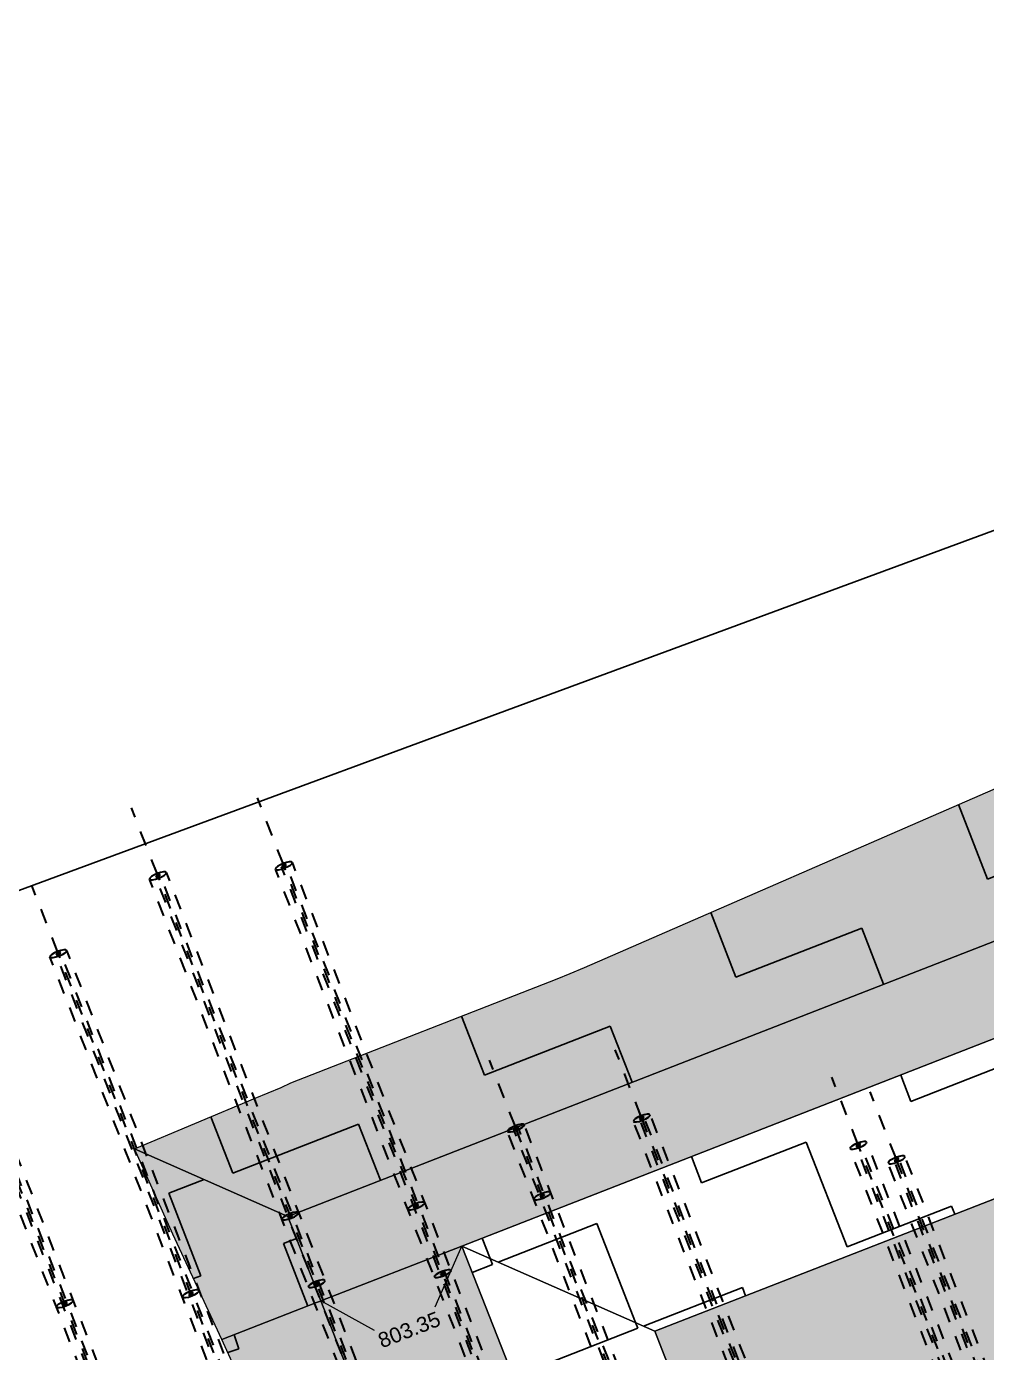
# Model space of a CAD drawing. Header units: metres. Extents: x 2688466 to 2688595, y 1221626 to 1221756.
# Drawn here: x 2688503.21 to 2688509.56, y 1221718.91 to 1221727.68 of the extents above; entities that cross this region are included whole.
import ezdxf

# ---------------------------------------------------------------- set-up
doc = ezdxf.new("R2010")
doc.units = ezdxf.units.M
doc.linetypes.add('AUSGEZOGEN', pattern=[0])
doc.linetypes.add('VERDECKT2_S2', pattern=[0.15, 0.1, -0.05])
for name, color, linetype, lineweight in [('Beton Ansicht', 7, 'AUSGEZOGEN', 35), ('Schnittbeschriftung', 7, 'AUSGEZOGEN', 50), ('Standard', 7, 'AUSGEZOGEN', 13), ('Tiefbau Global', 250, 'AUSGEZOGEN', 35)]:
    doc.layers.add(name, color=color, linetype=linetype, lineweight=lineweight)
doc.styles.add('ARIAL', font='arial.ttf')

msp = doc.modelspace()

# ---------------------------------------------------------------- hatches: boundary and pattern name
at = {"layer": 'Standard', "linetype": 'AUSGEZOGEN', "lineweight": 13, "transparency": 33554559}
h = msp.add_hatch(color=7, dxfattribs=at)
h.set_gradient(color1=(240, 240, 180), color2=(240, 240, 180), one_color=1)
h.paths.add_polyline_path([(2688524.011, 1221728.5042), (2688522.3082, 1221727.7893), (2688522.2463, 1221727.7488), (2688522.0759, 1221727.6723), (2688517.9339, 1221725.7827), (2688517.761, 1221725.6686), (2688517.5586, 1221725.5904), (2688516.9925, 1221725.3964), (2688514.3855, 1221724.3297), (2688514.0471, 1221724.2091), (2688513.696, 1221724.2283), (2688512.3241, 1221723.7443), (2688509.6523, 1221722.6579), (2688506.9011, 1221721.4583), (2688506.8061, 1221721.4184), (2688506.7202, 1221721.3838), (2688504.9588, 1221720.6968), (2688504.8953, 1221720.6656), (2688504.7226, 1221720.5949), (2688503.9246, 1221720.2593), (2688504.9395, 1221719.8133), (2688524.3082, 1221727.3566), (2688524.9861, 1221728.8992)], flags=0)
at = {"layer": 'Standard', "linetype": 'AUSGEZOGEN', "lineweight": 25, "transparency": 33554687}
h = msp.add_hatch(dxfattribs=at)
h.set_pattern_fill('MUSTER', scale=0.8925, angle=201.28, style=0, pattern_type=2)
h.set_pattern_definition([(201.28, (2688527.0285, 1221728.8439), (-0.507736, -1.15556), [0.8925, -0.8925]), (291.28, (2688527.0285, 1221728.8439), (1.15556, -0.507736), [0.8925, -0.8925])])
h.paths.add_polyline_path([(2688517.9339, 1221725.7827), (2688517.761, 1221725.6686), (2688517.5586, 1221725.5904), (2688516.9925, 1221725.3964), (2688514.3855, 1221724.3297), (2688514.0471, 1221724.2091), (2688513.696, 1221724.2283), (2688512.3241, 1221723.7443), (2688509.6523, 1221722.6579), (2688506.9011, 1221721.4583), (2688506.8061, 1221721.4184), (2688506.7202, 1221721.3838), (2688504.9588, 1221720.6968), (2688504.8953, 1221720.6656), (2688504.7226, 1221720.5949), (2688503.9246, 1221720.2593), (2688504.9395, 1221719.8133), (2688524.3082, 1221727.3566), (2688524.9861, 1221728.8992), (2688524.011, 1221728.5042), (2688522.3082, 1221727.7893), (2688522.2463, 1221727.7488), (2688522.0759, 1221727.6723)], flags=0)
at = {"layer": 'Standard', "linetype": 'AUSGEZOGEN', "lineweight": 13, "transparency": 33554559}
h = msp.add_hatch(color=7, dxfattribs=at)
h.set_gradient(color1=(199, 199, 199), color2=(199, 199, 199), one_color=1)
h.paths.add_polyline_path([(2688510.3574, 1221721.2937), (2688523.5893, 1221726.447), (2688524.179, 1221724.933), (2688525.2435, 1221724.9551), (2688524.3082, 1221727.3566), (2688504.9395, 1221719.8133), (2688505.1573, 1221719.2542), (2688506.0882, 1221719.6168), (2688506.0882, 1221719.6168), (2688509.4959, 1221720.9439), (2688510.3622, 1221721.2813)], flags=0)
at = {"layer": 'Standard', "linetype": 'AUSGEZOGEN', "lineweight": 25, "transparency": 33554687}
h = msp.add_hatch(dxfattribs=at)
h.set_pattern_fill('MUSTER', scale=0.7425, angle=201.28, style=0, pattern_type=2)
h.set_pattern_definition([(201.28, (2688527.1992, 1221729.2323), (-0.422402, -0.961347), [0.7425, -0.7425]), (291.28, (2688527.1992, 1221729.2323), (0.961347, -0.422402), [0.7425, -0.7425])])
h.paths.add_polyline_path([(2688507.3657, 1221719.0555), (2688510.7203, 1221720.3619), (2688510.3622, 1221721.2813), (2688509.4858, 1221720.94), (2688506.0882, 1221719.6168)], flags=0)
at = {"layer": 'Standard', "linetype": 'AUSGEZOGEN', "lineweight": 13, "transparency": 33554559}
h = msp.add_hatch(color=7, dxfattribs=at)
h.set_gradient(color1=(199, 199, 199), color2=(199, 199, 199), one_color=1)
h.paths.add_polyline_path([(2688509.5044, 1221713.5639), (2688510.1008, 1221713.7961), (2688509.9218, 1221714.2559), (2688512.0836, 1221715.0978), (2688512.6582, 1221713.6225), (2688513.2546, 1221713.8547), (2688510.7203, 1221720.3619), (2688507.3657, 1221719.0555)], flags=0)
h = msp.add_hatch(color=7, dxfattribs=at)
h.set_gradient(color1=(240, 240, 180), color2=(240, 240, 180), one_color=1)
h.paths.add_polyline_path([(2688504.1779, 1221719.6959), (2688504.5017, 1221718.999), (2688505.1286, 1221719.2431), (2688505.1573, 1221719.2542), (2688504.9395, 1221719.8133), (2688503.9246, 1221720.2593)], flags=0)
at = {"layer": 'Standard', "linetype": 'AUSGEZOGEN', "lineweight": 25, "transparency": 33554687}
h = msp.add_hatch(dxfattribs=at)
h.set_pattern_fill('MUSTER', scale=0.585, angle=291.28, style=0, pattern_type=2)
h.set_pattern_definition([(291.28, (2688529.55885, 1221730.4894), (0.757425, -0.332802), [0.585, -0.585]), (21.28, (2688529.55885, 1221730.4894), (0.332802, 0.757425), [0.585, -0.585])])
h.paths.add_polyline_path([(2688505.1573, 1221719.2542), (2688504.9395, 1221719.8133), (2688503.9246, 1221720.2593), (2688504.1779, 1221719.6959), (2688504.5017, 1221718.9989)], flags=0)
at = {"layer": 'Standard', "linetype": 'AUSGEZOGEN', "lineweight": 13, "transparency": 33554559}
h = msp.add_hatch(color=7, dxfattribs=at)
h.set_gradient(color1=(199, 199, 199), color2=(199, 199, 199), one_color=1)
h.paths.add_polyline_path([(2688506.8007, 1221715.0345), (2688507.7472, 1221715.4031), (2688506.0882, 1221719.6168), (2688505.1573, 1221719.2542)], flags=0)
at = {"layer": 'Standard', "linetype": 'AUSGEZOGEN', "lineweight": 25, "transparency": 33554687}
h = msp.add_hatch(dxfattribs=at)
h.set_pattern_fill('MUSTER', scale=0.7425, angle=291.28, style=0, pattern_type=2)
h.set_pattern_definition([(291.28, (2688529.9667, 1221730.3102), (0.961347, -0.422402), [0.7425, -0.7425]), (21.28, (2688529.9667, 1221730.3102), (0.422402, 0.961347), [0.7425, -0.7425])])
h.paths.add_polyline_path([(2688507.7472, 1221715.4031), (2688508.4469, 1221713.6064), (2688508.5127, 1221713.603), (2688508.5077, 1221713.6159), (2688508.5517, 1221713.6136), (2688508.683, 1221713.6067), (2688509.5044, 1221713.5639), (2688507.3657, 1221719.0555), (2688506.0882, 1221719.6168)], flags=0)
at = {"layer": 'Standard', "linetype": 'AUSGEZOGEN', "lineweight": 13, "transparency": 33554559}
h = msp.add_hatch(color=7, dxfattribs=at)
h.set_gradient(color1=(240, 240, 180), color2=(240, 240, 180), one_color=1)
h.paths.add_polyline_path([(2688504.5017, 1221718.999), (2688505.3149, 1221717.2153), (2688505.7578, 1221716.2207), (2688505.7623, 1221716.2089), (2688505.844, 1221715.9987), (2688505.8487, 1221715.9879), (2688506.1577, 1221715.3199), (2688506.8007, 1221715.0345), (2688505.1573, 1221719.2542), (2688505.1286, 1221719.2431)], flags=0)
at = {"layer": 'Standard', "linetype": 'AUSGEZOGEN', "lineweight": 25, "transparency": 33554687}
h = msp.add_hatch(dxfattribs=at)
h.set_pattern_fill('MUSTER', scale=0.705, angle=288.33, style=0, pattern_type=2)
h.set_pattern_definition([(288.33, (2688529.8259, 1221730.26), (0.890944, -0.447514), [0.705, -0.705]), (18.33, (2688529.8259, 1221730.26), (0.447514, 0.890944), [0.705, -0.705])])
h.paths.add_polyline_path([(2688505.3149, 1221717.2153), (2688505.7578, 1221716.2207), (2688505.7623, 1221716.2089), (2688505.844, 1221715.9987), (2688505.8487, 1221715.9879), (2688506.1577, 1221715.3199), (2688506.8007, 1221715.0345), (2688505.1573, 1221719.2542), (2688504.5017, 1221718.9989)], flags=0)

# ---------------------------------------------------------------- linework, layer by layer
at = {"layer": 'Beton Ansicht', "linetype": 'VERDECKT2_S2', "lineweight": 35, "transparency": 33554687}
for p, q in [((2688504.9069, 1221722.1451), (2688504.7372, 1221722.5807)), ((2688504.0742, 1221722.0788), (2688503.9045, 1221722.5144)), ((2688504.8859, 1221722.1357), (2688504.869, 1221722.1255)), ((2688504.9069, 1221722.1451), (2688504.8859, 1221722.1357)), ((2688504.9054, 1221722.132), (2688504.9009, 1221722.1293)), ((2688504.911, 1221722.1345), (2688504.9054, 1221722.132)), ((2688504.9287, 1221722.1523), (2688504.9069, 1221722.1451)), ((2688508.4802, 1221712.9699), (2688504.9069, 1221722.1451)), ((2688504.9168, 1221722.1364), (2688504.911, 1221722.1345)), ((2688504.922, 1221722.1375), (2688504.9168, 1221722.1364)), ((2688504.9196, 1221722.1293), (2688504.9241, 1221722.132)), ((2688504.9257, 1221722.1375), (2688504.922, 1221722.1375)), ((2688504.9241, 1221722.132), (2688504.9268, 1221722.1345)), ((2688504.9274, 1221722.1364), (2688504.9257, 1221722.1375)), ((2688504.9268, 1221722.1345), (2688504.9274, 1221722.1364)), ((2688508.4776, 1221713.0207), (2688504.9274, 1221722.1364)), ((2688504.948, 1221722.1563), (2688504.9287, 1221722.1523)), ((2688504.9391, 1221722.1256), (2688504.956, 1221722.1358)), ((2688504.962, 1221722.1563), (2688504.948, 1221722.1563)), ((2688504.956, 1221722.1358), (2688504.9663, 1221722.1452)), ((2688504.9684, 1221722.1524), (2688504.962, 1221722.1563)), ((2688504.9663, 1221722.1452), (2688504.9684, 1221722.1524)), ((2688508.4738, 1221713.1517), (2688504.9684, 1221722.1524)), ((2688504.026, 1221722.0497), (2688504.0239, 1221722.0425)), ((2688504.0363, 1221722.0592), (2688504.026, 1221722.0497)), ((2688504.0532, 1221722.0694), (2688504.0363, 1221722.0592)), ((2688504.0742, 1221722.0788), (2688504.0532, 1221722.0694)), ((2688504.0636, 1221722.0426), (2688504.0854, 1221722.0498)), ((2688504.0654, 1221722.0604), (2688504.0649, 1221722.0585)), ((2688504.0649, 1221722.0585), (2688504.0666, 1221722.0575)), ((2688507.6151, 1221712.9428), (2688504.0649, 1221722.0585)), ((2688504.0682, 1221722.0629), (2688504.0654, 1221722.0604)), ((2688504.0666, 1221722.0575), (2688504.0703, 1221722.0575)), ((2688504.0727, 1221722.0657), (2688504.0682, 1221722.0629)), ((2688504.0703, 1221722.0575), (2688504.0755, 1221722.0585)), ((2688504.0783, 1221722.0682), (2688504.0727, 1221722.0657)), ((2688504.096, 1221722.086), (2688504.0742, 1221722.0788)), ((2688507.6475, 1221712.9036), (2688504.0742, 1221722.0788)), ((2688504.0755, 1221722.0585), (2688504.0813, 1221722.0605)), ((2688504.0841, 1221722.0701), (2688504.0783, 1221722.0682)), ((2688504.0813, 1221722.0605), (2688504.0869, 1221722.063)), ((2688504.0893, 1221722.0712), (2688504.0841, 1221722.0701)), ((2688504.0854, 1221722.0498), (2688504.1064, 1221722.0593)), ((2688504.0869, 1221722.063), (2688504.0914, 1221722.0657)), ((2688504.093, 1221722.0712), (2688504.0893, 1221722.0712)), ((2688504.0914, 1221722.0657), (2688504.0941, 1221722.0682)), ((2688504.0947, 1221722.0701), (2688504.093, 1221722.0712)), ((2688504.0941, 1221722.0682), (2688504.0947, 1221722.0701)), ((2688507.6449, 1221712.9544), (2688504.0947, 1221722.0701)), ((2688504.1153, 1221722.0899), (2688504.096, 1221722.086)), ((2688504.1064, 1221722.0593), (2688504.1233, 1221722.0695)), ((2688504.1293, 1221722.09), (2688504.1153, 1221722.0899)), ((2688504.1233, 1221722.0695), (2688504.1336, 1221722.0789)), ((2688504.1357, 1221722.0861), (2688504.1293, 1221722.09)), ((2688504.1336, 1221722.0789), (2688504.1357, 1221722.0861)), ((2688507.6411, 1221713.0853), (2688504.1357, 1221722.0861)), ((2688504.8587, 1221722.1161), (2688504.8566, 1221722.1089)), ((2688508.362, 1221713.1081), (2688504.8566, 1221722.1089)), ((2688504.8566, 1221722.1089), (2688504.863, 1221722.105)), ((2688504.869, 1221722.1255), (2688504.8587, 1221722.1161)), ((2688504.863, 1221722.105), (2688504.8769, 1221722.105)), ((2688504.8769, 1221722.105), (2688504.8963, 1221722.1089)), ((2688504.8963, 1221722.1089), (2688504.9181, 1221722.1162)), ((2688504.8981, 1221722.1267), (2688504.8976, 1221722.1248)), ((2688504.8976, 1221722.1248), (2688504.8993, 1221722.1238)), ((2688508.403, 1221713.1241), (2688504.8976, 1221722.1248)), ((2688504.9009, 1221722.1293), (2688504.8981, 1221722.1267)), ((2688504.8993, 1221722.1238), (2688504.903, 1221722.1238)), ((2688504.903, 1221722.1238), (2688504.9082, 1221722.1248)), ((2688504.9082, 1221722.1248), (2688504.914, 1221722.1268)), ((2688504.914, 1221722.1268), (2688504.9196, 1221722.1293)), ((2688504.9181, 1221722.1162), (2688504.9391, 1221722.1256)), ((2688503.4159, 1221721.5645), (2688503.2463, 1221722)), ((2688507.5293, 1221713.0418), (2688504.0239, 1221722.0425)), ((2688504.0239, 1221722.0425), (2688504.0303, 1221722.0387)), ((2688504.0303, 1221722.0387), (2688504.0442, 1221722.0387)), ((2688504.0442, 1221722.0387), (2688504.0636, 1221722.0426)), ((2688503.3677, 1221721.5354), (2688503.3656, 1221721.5282)), ((2688506.871, 1221712.5275), (2688503.3656, 1221721.5282)), ((2688503.3656, 1221721.5282), (2688503.3721, 1221721.5244)), ((2688503.378, 1221721.5448), (2688503.3677, 1221721.5354)), ((2688503.3721, 1221721.5244), (2688503.386, 1221721.5244)), ((2688503.395, 1221721.555), (2688503.378, 1221721.5448)), ((2688503.386, 1221721.5244), (2688503.4054, 1221721.5283)), ((2688503.4159, 1221721.5645), (2688503.395, 1221721.555)), ((2688503.4054, 1221721.5283), (2688503.4272, 1221721.5355)), ((2688503.4072, 1221721.5461), (2688503.4066, 1221721.5442)), ((2688503.4066, 1221721.5442), (2688503.4084, 1221721.5432)), ((2688506.9568, 1221712.4285), (2688503.4066, 1221721.5442)), ((2688503.41, 1221721.5486), (2688503.4072, 1221721.5461)), ((2688503.4084, 1221721.5432), (2688503.4121, 1221721.5432)), ((2688503.4145, 1221721.5513), (2688503.41, 1221721.5486)), ((2688503.4121, 1221721.5432), (2688503.4172, 1221721.5442)), ((2688503.4201, 1221721.5539), (2688503.4145, 1221721.5513)), ((2688503.4377, 1221721.5717), (2688503.4159, 1221721.5645)), ((2688506.9893, 1221712.3893), (2688503.4159, 1221721.5645)), ((2688503.4172, 1221721.5442), (2688503.4231, 1221721.5461)), ((2688503.4259, 1221721.5558), (2688503.4201, 1221721.5539)), ((2688503.4231, 1221721.5461), (2688503.4287, 1221721.5487)), ((2688503.431, 1221721.5568), (2688503.4259, 1221721.5558)), ((2688503.4272, 1221721.5355), (2688503.4482, 1221721.545)), ((2688503.4287, 1221721.5487), (2688503.4332, 1221721.5514)), ((2688503.4348, 1221721.5568), (2688503.431, 1221721.5568)), ((2688503.4332, 1221721.5514), (2688503.4359, 1221721.5539)), ((2688503.4365, 1221721.5558), (2688503.4348, 1221721.5568)), ((2688503.4359, 1221721.5539), (2688503.4365, 1221721.5558)), ((2688506.9866, 1221712.4401), (2688503.4365, 1221721.5558)), ((2688503.4571, 1221721.5756), (2688503.4377, 1221721.5717)), ((2688503.4482, 1221721.545), (2688503.4651, 1221721.5552)), ((2688503.4711, 1221721.5757), (2688503.4571, 1221721.5756)), ((2688503.4651, 1221721.5552), (2688503.4754, 1221721.5646)), ((2688503.4775, 1221721.5718), (2688503.4711, 1221721.5757)), ((2688503.4754, 1221721.5646), (2688503.4775, 1221721.5718)), ((2688506.9829, 1221712.571), (2688503.4775, 1221721.5718)), ((2688506.0383, 1221712.4612), (2688502.533, 1221721.4619)), ((2688506.0793, 1221712.4771), (2688502.574, 1221721.4779)), ((2688506.1566, 1221712.323), (2688502.5832, 1221721.4982)), ((2688506.1539, 1221712.3738), (2688502.6038, 1221721.4895)), ((2688506.1502, 1221712.5047), (2688502.6448, 1221721.5055)), ((2688507.2733, 1221720.4776), (2688507.1037, 1221720.9132)), ((2688506.4406, 1221720.4113), (2688506.271, 1221720.8468)), ((2688508.7058, 1221720.2975), (2688508.5362, 1221720.733)), ((2688508.9579, 1221720.2017), (2688508.7883, 1221720.6372)), ((2688507.2524, 1221720.4682), (2688507.2354, 1221720.458)), ((2688507.2733, 1221720.4776), (2688507.2524, 1221720.4682)), ((2688507.2775, 1221720.467), (2688507.2719, 1221720.4645)), ((2688507.2952, 1221720.4848), (2688507.2733, 1221720.4776)), ((2688510.1456, 1221713.1025), (2688507.2733, 1221720.4776)), ((2688507.2833, 1221720.4689), (2688507.2775, 1221720.467)), ((2688507.2884, 1221720.47), (2688507.2833, 1221720.4689)), ((2688507.2922, 1221720.47), (2688507.2884, 1221720.47)), ((2688507.2906, 1221720.4645), (2688507.2933, 1221720.467)), ((2688507.2939, 1221720.4689), (2688507.2922, 1221720.47)), ((2688507.2933, 1221720.467), (2688507.2939, 1221720.4689)), ((2688510.0982, 1221713.2683), (2688507.2939, 1221720.4689)), ((2688507.3145, 1221720.4887), (2688507.2952, 1221720.4848)), ((2688507.3056, 1221720.4581), (2688507.3225, 1221720.4683)), ((2688507.3285, 1221720.4888), (2688507.3145, 1221720.4887)), ((2688507.3225, 1221720.4683), (2688507.3328, 1221720.4777)), ((2688507.3349, 1221720.4849), (2688507.3285, 1221720.4888)), ((2688507.3328, 1221720.4777), (2688507.3349, 1221720.4849)), ((2688510.1392, 1221713.2843), (2688507.3349, 1221720.4849)), ((2688506.3925, 1221720.3822), (2688506.3904, 1221720.375)), ((2688506.4027, 1221720.3916), (2688506.3925, 1221720.3822)), ((2688506.4197, 1221720.4018), (2688506.4027, 1221720.3916)), ((2688506.4406, 1221720.4113), (2688506.4197, 1221720.4018)), ((2688506.4301, 1221720.3751), (2688506.4519, 1221720.3823)), ((2688506.4319, 1221720.3929), (2688506.4314, 1221720.391)), ((2688506.4314, 1221720.391), (2688506.4331, 1221720.39)), ((2688509.2805, 1221713.0754), (2688506.4314, 1221720.391)), ((2688506.4347, 1221720.3954), (2688506.4319, 1221720.3929)), ((2688506.4331, 1221720.39), (2688506.4368, 1221720.39)), ((2688506.4392, 1221720.3981), (2688506.4347, 1221720.3954)), ((2688506.4368, 1221720.39), (2688506.4419, 1221720.391)), ((2688506.4448, 1221720.4007), (2688506.4392, 1221720.3981)), ((2688506.4625, 1221720.4185), (2688506.4406, 1221720.4113)), ((2688509.3129, 1221713.0362), (2688506.4406, 1221720.4113)), ((2688506.4419, 1221720.391), (2688506.4478, 1221720.3929)), ((2688506.4506, 1221720.4026), (2688506.4448, 1221720.4007)), ((2688506.4478, 1221720.3929), (2688506.4534, 1221720.3955)), ((2688506.4557, 1221720.4036), (2688506.4506, 1221720.4026)), ((2688506.4519, 1221720.3823), (2688506.4729, 1221720.3918)), ((2688506.4534, 1221720.3955), (2688506.4579, 1221720.3982)), ((2688506.4595, 1221720.4036), (2688506.4557, 1221720.4036)), ((2688506.4579, 1221720.3982), (2688506.4606, 1221720.4007)), ((2688506.4612, 1221720.4026), (2688506.4595, 1221720.4036)), ((2688506.4606, 1221720.4007), (2688506.4612, 1221720.4026)), ((2688509.3103, 1221713.087), (2688506.4612, 1221720.4026)), ((2688506.4818, 1221720.4224), (2688506.4625, 1221720.4185)), ((2688506.4729, 1221720.3918), (2688506.4898, 1221720.402)), ((2688506.4958, 1221720.4225), (2688506.4818, 1221720.4224)), ((2688506.4898, 1221720.402), (2688506.5001, 1221720.4114)), ((2688506.5022, 1221720.4186), (2688506.4958, 1221720.4225)), ((2688506.5001, 1221720.4114), (2688506.5022, 1221720.4186)), ((2688509.3065, 1221713.218), (2688506.5022, 1221720.4186)), ((2688507.2252, 1221720.4485), (2688507.2231, 1221720.4413)), ((2688510.0274, 1221713.2407), (2688507.2231, 1221720.4413)), ((2688507.2231, 1221720.4413), (2688507.2295, 1221720.4375)), ((2688507.2354, 1221720.458), (2688507.2252, 1221720.4485)), ((2688507.2295, 1221720.4375), (2688507.2434, 1221720.4375)), ((2688507.2434, 1221720.4375), (2688507.2628, 1221720.4414)), ((2688507.2628, 1221720.4414), (2688507.2846, 1221720.4486)), ((2688507.2646, 1221720.4592), (2688507.2641, 1221720.4573)), ((2688507.2641, 1221720.4573), (2688507.2658, 1221720.4563)), ((2688510.0684, 1221713.2567), (2688507.2641, 1221720.4573)), ((2688507.2674, 1221720.4617), (2688507.2646, 1221720.4592)), ((2688507.2658, 1221720.4563), (2688507.2695, 1221720.4563)), ((2688507.2719, 1221720.4645), (2688507.2674, 1221720.4617)), ((2688507.2695, 1221720.4563), (2688507.2746, 1221720.4573)), ((2688507.2746, 1221720.4573), (2688507.2805, 1221720.4593)), ((2688507.2805, 1221720.4593), (2688507.2861, 1221720.4618)), ((2688507.2846, 1221720.4486), (2688507.3056, 1221720.4581)), ((2688507.2861, 1221720.4618), (2688507.2906, 1221720.4645)), ((2688509.1947, 1221713.1744), (2688506.3904, 1221720.375)), ((2688506.3904, 1221720.375), (2688506.3968, 1221720.3711)), ((2688506.3968, 1221720.3711), (2688506.4107, 1221720.3712)), ((2688506.4107, 1221720.3712), (2688506.4301, 1221720.3751)), ((2688508.7058, 1221720.2975), (2688508.6848, 1221720.288)), ((2688508.7276, 1221720.3047), (2688508.7058, 1221720.2975)), ((2688511.5578, 1221712.9744), (2688508.7058, 1221720.2975)), ((2688508.747, 1221720.3086), (2688508.7276, 1221720.3047)), ((2688508.7609, 1221720.3086), (2688508.747, 1221720.3086)), ((2688508.755, 1221720.2882), (2688508.7652, 1221720.2976)), ((2688508.7673, 1221720.3048), (2688508.7609, 1221720.3086)), ((2688508.7652, 1221720.2976), (2688508.7673, 1221720.3048)), ((2688510.8706, 1221714.9043), (2688508.7673, 1221720.3048)), ((2688508.6576, 1221720.2684), (2688508.6555, 1221720.2612)), ((2688510.7588, 1221714.8608), (2688508.6555, 1221720.2612)), ((2688508.6555, 1221720.2612), (2688508.6619, 1221720.2573)), ((2688508.6679, 1221720.2778), (2688508.6576, 1221720.2684)), ((2688508.6619, 1221720.2573), (2688508.6759, 1221720.2574)), ((2688508.6848, 1221720.288), (2688508.6679, 1221720.2778)), ((2688508.6759, 1221720.2574), (2688508.6952, 1221720.2613)), ((2688508.6952, 1221720.2613), (2688508.7171, 1221720.2685)), ((2688508.6971, 1221720.2791), (2688508.6965, 1221720.2772)), ((2688508.6965, 1221720.2772), (2688508.6982, 1221720.2762)), ((2688510.7998, 1221714.8767), (2688508.6965, 1221720.2772)), ((2688508.6998, 1221720.2816), (2688508.6971, 1221720.2791)), ((2688508.6982, 1221720.2762), (2688508.702, 1221720.2762)), ((2688508.7043, 1221720.2843), (2688508.6998, 1221720.2816)), ((2688508.702, 1221720.2762), (2688508.7071, 1221720.2772)), ((2688508.7099, 1221720.2869), (2688508.7043, 1221720.2843)), ((2688508.7071, 1221720.2772), (2688508.7129, 1221720.2791)), ((2688508.7158, 1221720.2888), (2688508.7099, 1221720.2869)), ((2688508.7129, 1221720.2791), (2688508.7185, 1221720.2817)), ((2688508.7209, 1221720.2898), (2688508.7158, 1221720.2888)), ((2688508.7171, 1221720.2685), (2688508.738, 1221720.278)), ((2688508.7185, 1221720.2817), (2688508.723, 1221720.2844)), ((2688508.7246, 1221720.2898), (2688508.7209, 1221720.2898)), ((2688508.723, 1221720.2844), (2688508.7258, 1221720.2869)), ((2688508.7263, 1221720.2888), (2688508.7246, 1221720.2898)), ((2688508.7258, 1221720.2869), (2688508.7263, 1221720.2888)), ((2688510.8296, 1221714.8884), (2688508.7263, 1221720.2888)), ((2688508.738, 1221720.278), (2688508.755, 1221720.2882)), ((2688508.9797, 1221720.2089), (2688508.9579, 1221720.2017)), ((2688508.9991, 1221720.2128), (2688508.9797, 1221720.2089)), ((2688509.013, 1221720.2129), (2688508.9991, 1221720.2128)), ((2688509.0194, 1221720.209), (2688509.013, 1221720.2129)), ((2688509.0173, 1221720.2018), (2688509.0194, 1221720.209)), ((2688511.8238, 1221713.0084), (2688509.0194, 1221720.209)), ((2688508.9097, 1221720.1726), (2688508.9076, 1221720.1654)), ((2688508.9076, 1221720.1654), (2688508.914, 1221720.1615)), ((2688511.7119, 1221712.9648), (2688508.9076, 1221720.1654)), ((2688508.92, 1221720.182), (2688508.9097, 1221720.1726)), ((2688508.914, 1221720.1615), (2688508.928, 1221720.1616)), ((2688508.9369, 1221720.1922), (2688508.92, 1221720.182)), ((2688508.928, 1221720.1616), (2688508.9473, 1221720.1655)), ((2688508.9579, 1221720.2017), (2688508.9369, 1221720.1922)), ((2688508.9473, 1221720.1655), (2688508.9692, 1221720.1727)), ((2688508.9492, 1221720.1833), (2688508.9486, 1221720.1814)), ((2688508.9486, 1221720.1814), (2688508.9503, 1221720.1804)), ((2688511.7529, 1221712.9808), (2688508.9486, 1221720.1814)), ((2688508.9519, 1221720.1858), (2688508.9492, 1221720.1833)), ((2688508.9503, 1221720.1804), (2688508.9541, 1221720.1804)), ((2688508.9564, 1221720.1885), (2688508.9519, 1221720.1858)), ((2688508.9541, 1221720.1804), (2688508.9592, 1221720.1814)), ((2688508.962, 1221720.1911), (2688508.9564, 1221720.1885)), ((2688511.8302, 1221712.8266), (2688508.9579, 1221720.2017)), ((2688508.9592, 1221720.1814), (2688508.965, 1221720.1833)), ((2688508.9679, 1221720.193), (2688508.962, 1221720.1911)), ((2688508.965, 1221720.1833), (2688508.9706, 1221720.1859)), ((2688508.973, 1221720.194), (2688508.9679, 1221720.193)), ((2688508.9692, 1221720.1727), (2688508.9901, 1221720.1822)), ((2688508.9706, 1221720.1859), (2688508.9751, 1221720.1886)), ((2688508.9767, 1221720.194), (2688508.973, 1221720.194)), ((2688508.9751, 1221720.1886), (2688508.9779, 1221720.1911)), ((2688508.9784, 1221720.193), (2688508.9767, 1221720.194)), ((2688508.9779, 1221720.1911), (2688508.9784, 1221720.193)), ((2688511.7828, 1221712.9924), (2688508.9784, 1221720.193)), ((2688508.9901, 1221720.1822), (2688509.0071, 1221720.1924)), ((2688509.0071, 1221720.1924), (2688509.0173, 1221720.2018)), ((2688506.5772, 1221719.9436), (2688506.5669, 1221719.9342)), ((2688506.5941, 1221719.9538), (2688506.5772, 1221719.9436)), ((2688506.6151, 1221719.9633), (2688506.5941, 1221719.9538)), ((2688506.6064, 1221719.9449), (2688506.6058, 1221719.943)), ((2688506.6058, 1221719.943), (2688506.6075, 1221719.942)), ((2688506.6091, 1221719.9474), (2688506.6064, 1221719.9449)), ((2688506.6075, 1221719.942), (2688506.6113, 1221719.942)), ((2688506.6136, 1221719.9501), (2688506.6091, 1221719.9474)), ((2688506.6113, 1221719.942), (2688506.6164, 1221719.943)), ((2688506.6192, 1221719.9527), (2688506.6136, 1221719.9501)), ((2688506.6369, 1221719.9705), (2688506.6151, 1221719.9633)), ((2688506.6164, 1221719.943), (2688506.6222, 1221719.9449)), ((2688506.6251, 1221719.9546), (2688506.6192, 1221719.9527)), ((2688506.6222, 1221719.9449), (2688506.6278, 1221719.9475)), ((2688506.6302, 1221719.9556), (2688506.6251, 1221719.9546)), ((2688506.6264, 1221719.9343), (2688506.6473, 1221719.9438)), ((2688506.6278, 1221719.9475), (2688506.6323, 1221719.9502)), ((2688506.6339, 1221719.9556), (2688506.6302, 1221719.9556)), ((2688506.6323, 1221719.9502), (2688506.6351, 1221719.9527)), ((2688506.6356, 1221719.9546), (2688506.6339, 1221719.9556)), ((2688506.6351, 1221719.9527), (2688506.6356, 1221719.9546)), ((2688506.6563, 1221719.9744), (2688506.6369, 1221719.9705)), ((2688506.6473, 1221719.9438), (2688506.6643, 1221719.954)), ((2688506.6702, 1221719.9745), (2688506.6563, 1221719.9744)), ((2688506.6643, 1221719.954), (2688506.6745, 1221719.9634)), ((2688506.6766, 1221719.9706), (2688506.6702, 1221719.9745)), ((2688506.6745, 1221719.9634), (2688506.6766, 1221719.9706)), ((2688505.7342, 1221719.8679), (2688505.7321, 1221719.8607)), ((2688505.7321, 1221719.8607), (2688505.7321, 1221719.8607)), ((2688508.362, 1221713.1081), (2688505.7321, 1221719.8607)), ((2688505.7321, 1221719.8607), (2688505.7385, 1221719.8568)), ((2688505.7445, 1221719.8773), (2688505.7342, 1221719.8679)), ((2688505.7385, 1221719.8568), (2688505.7525, 1221719.8569)), ((2688505.7614, 1221719.8875), (2688505.7445, 1221719.8773)), ((2688505.7525, 1221719.8569), (2688505.7718, 1221719.8608)), ((2688505.7824, 1221719.897), (2688505.7614, 1221719.8875)), ((2688505.7718, 1221719.8608), (2688505.7937, 1221719.868)), ((2688505.7737, 1221719.8786), (2688505.7731, 1221719.8767)), ((2688505.7731, 1221719.8767), (2688505.7748, 1221719.8756)), ((2688505.7764, 1221719.8811), (2688505.7737, 1221719.8786)), ((2688505.7748, 1221719.8756), (2688505.7786, 1221719.8757)), ((2688505.7809, 1221719.8838), (2688505.7764, 1221719.8811)), ((2688505.7786, 1221719.8757), (2688505.7837, 1221719.8767)), ((2688505.7865, 1221719.8863), (2688505.7809, 1221719.8838)), ((2688505.8042, 1221719.9042), (2688505.7824, 1221719.897)), ((2688505.7837, 1221719.8767), (2688505.7895, 1221719.8786)), ((2688505.7924, 1221719.8883), (2688505.7865, 1221719.8863)), ((2688505.7895, 1221719.8786), (2688505.7951, 1221719.8811)), ((2688505.7975, 1221719.8893), (2688505.7924, 1221719.8883)), ((2688505.7937, 1221719.868), (2688505.8146, 1221719.8775)), ((2688505.7951, 1221719.8811), (2688505.7996, 1221719.8839)), ((2688505.8012, 1221719.8893), (2688505.7975, 1221719.8893)), ((2688505.7996, 1221719.8839), (2688505.8024, 1221719.8864)), ((2688505.8029, 1221719.8883), (2688505.8012, 1221719.8893)), ((2688505.8024, 1221719.8864), (2688505.8029, 1221719.8883)), ((2688505.8236, 1221719.9081), (2688505.8042, 1221719.9042)), ((2688505.8146, 1221719.8775), (2688505.8316, 1221719.8877)), ((2688505.8375, 1221719.9081), (2688505.8236, 1221719.9081)), ((2688505.8316, 1221719.8877), (2688505.8418, 1221719.8971)), ((2688505.8439, 1221719.9043), (2688505.8375, 1221719.9081)), ((2688505.8418, 1221719.8971), (2688505.8439, 1221719.9043)), ((2688506.5669, 1221719.9342), (2688506.5648, 1221719.927)), ((2688506.5648, 1221719.927), (2688506.5648, 1221719.927)), ((2688509.1947, 1221713.1744), (2688506.5648, 1221719.927)), ((2688506.5648, 1221719.927), (2688506.5712, 1221719.9232)), ((2688506.5712, 1221719.9232), (2688506.5852, 1221719.9232)), ((2688506.5852, 1221719.9232), (2688506.6045, 1221719.9271)), ((2688506.6045, 1221719.9271), (2688506.6264, 1221719.9343)), ((2688504.9015, 1221719.8016), (2688504.8994, 1221719.7944)), ((2688504.8994, 1221719.7944), (2688504.8994, 1221719.7944)), ((2688507.5293, 1221713.0418), (2688504.8994, 1221719.7944)), ((2688504.8994, 1221719.7944), (2688504.9058, 1221719.7905)), ((2688504.9118, 1221719.811), (2688504.9015, 1221719.8016)), ((2688504.9058, 1221719.7905), (2688504.9198, 1221719.7905)), ((2688504.9287, 1221719.8212), (2688504.9118, 1221719.811)), ((2688504.9198, 1221719.7905), (2688504.9391, 1221719.7945)), ((2688504.9497, 1221719.8306), (2688504.9287, 1221719.8212)), ((2688504.9391, 1221719.7945), (2688504.961, 1221719.8017)), ((2688504.941, 1221719.8123), (2688504.9404, 1221719.8104)), ((2688504.9404, 1221719.8104), (2688504.9421, 1221719.8093)), ((2688504.9437, 1221719.8148), (2688504.941, 1221719.8123)), ((2688504.9421, 1221719.8093), (2688504.9459, 1221719.8093)), ((2688504.9482, 1221719.8175), (2688504.9437, 1221719.8148)), ((2688504.9459, 1221719.8093), (2688504.951, 1221719.8104)), ((2688504.9538, 1221719.82), (2688504.9482, 1221719.8175)), ((2688504.9715, 1221719.8379), (2688504.9497, 1221719.8306)), ((2688504.951, 1221719.8104), (2688504.9568, 1221719.8123)), ((2688504.9597, 1221719.822), (2688504.9538, 1221719.82)), ((2688504.9568, 1221719.8123), (2688504.9624, 1221719.8148)), ((2688504.9648, 1221719.823), (2688504.9597, 1221719.822)), ((2688504.961, 1221719.8017), (2688504.9819, 1221719.8111)), ((2688504.9624, 1221719.8148), (2688504.9669, 1221719.8175)), ((2688504.9685, 1221719.823), (2688504.9648, 1221719.823)), ((2688504.9669, 1221719.8175), (2688504.9697, 1221719.8201)), ((2688504.9702, 1221719.822), (2688504.9685, 1221719.823)), ((2688504.9697, 1221719.8201), (2688504.9702, 1221719.822)), ((2688504.9909, 1221719.8418), (2688504.9715, 1221719.8379)), ((2688504.9819, 1221719.8111), (2688504.9989, 1221719.8213)), ((2688505.0048, 1221719.8418), (2688504.9909, 1221719.8418)), ((2688504.9989, 1221719.8213), (2688505.0091, 1221719.8308)), ((2688505.0112, 1221719.8379), (2688505.0048, 1221719.8418)), ((2688505.0091, 1221719.8308), (2688505.0112, 1221719.8379)), ((2688505.9087, 1221719.4199), (2688505.9066, 1221719.4127)), ((2688505.919, 1221719.4293), (2688505.9087, 1221719.4199)), ((2688505.9359, 1221719.4395), (2688505.919, 1221719.4293)), ((2688505.9569, 1221719.449), (2688505.9359, 1221719.4395)), ((2688505.9463, 1221719.4128), (2688505.9681, 1221719.42)), ((2688505.9482, 1221719.4306), (2688505.9476, 1221719.4287)), ((2688505.9476, 1221719.4287), (2688505.9493, 1221719.4277)), ((2688505.9509, 1221719.4331), (2688505.9482, 1221719.4306)), ((2688505.9493, 1221719.4277), (2688505.953, 1221719.4277)), ((2688505.9554, 1221719.4358), (2688505.9509, 1221719.4331)), ((2688505.953, 1221719.4277), (2688505.9582, 1221719.4287)), ((2688505.961, 1221719.4384), (2688505.9554, 1221719.4358)), ((2688505.9787, 1221719.4562), (2688505.9569, 1221719.449)), ((2688505.9582, 1221719.4287), (2688505.964, 1221719.4306)), ((2688505.9668, 1221719.4403), (2688505.961, 1221719.4384)), ((2688505.964, 1221719.4306), (2688505.9696, 1221719.4332)), ((2688505.972, 1221719.4413), (2688505.9668, 1221719.4403)), ((2688505.9681, 1221719.42), (2688505.9891, 1221719.4295)), ((2688505.9696, 1221719.4332), (2688505.9741, 1221719.4359)), ((2688505.9757, 1221719.4413), (2688505.972, 1221719.4413)), ((2688505.9741, 1221719.4359), (2688505.9769, 1221719.4384)), ((2688505.9774, 1221719.4403), (2688505.9757, 1221719.4413)), ((2688505.9769, 1221719.4384), (2688505.9774, 1221719.4403)), ((2688505.9981, 1221719.4601), (2688505.9787, 1221719.4562)), ((2688505.9891, 1221719.4295), (2688506.006, 1221719.4397)), ((2688506.012, 1221719.4601), (2688505.9981, 1221719.4601)), ((2688506.006, 1221719.4397), (2688506.0163, 1221719.4491)), ((2688506.0184, 1221719.4563), (2688506.012, 1221719.4601)), ((2688506.0163, 1221719.4491), (2688506.0184, 1221719.4563)), ((2688504.3327, 1221719.3275), (2688504.3133, 1221719.3236)), ((2688504.3466, 1221719.3275), (2688504.3327, 1221719.3275)), ((2688504.3466, 1221719.3275), (2688504.3466, 1221719.3275)), ((2688504.353, 1221719.3236), (2688504.3466, 1221719.3275)), ((2688505.076, 1221719.3536), (2688505.0739, 1221719.3464)), ((2688505.0739, 1221719.3464), (2688505.0739, 1221719.3464)), ((2688507.5293, 1221713.0418), (2688505.0739, 1221719.3464)), ((2688505.0739, 1221719.3464), (2688505.0803, 1221719.3425)), ((2688505.0863, 1221719.363), (2688505.076, 1221719.3536)), ((2688505.0803, 1221719.3425), (2688505.0943, 1221719.3425)), ((2688505.1032, 1221719.3732), (2688505.0863, 1221719.363)), ((2688505.0943, 1221719.3425), (2688505.1136, 1221719.3465)), ((2688505.1242, 1221719.3826), (2688505.1032, 1221719.3732)), ((2688505.1136, 1221719.3465), (2688505.1354, 1221719.3537)), ((2688505.1155, 1221719.3643), (2688505.1149, 1221719.3624)), ((2688505.1149, 1221719.3624), (2688505.1166, 1221719.3613)), ((2688505.1182, 1221719.3668), (2688505.1155, 1221719.3643)), ((2688505.1166, 1221719.3613), (2688505.1203, 1221719.3613)), ((2688505.1227, 1221719.3695), (2688505.1182, 1221719.3668)), ((2688505.1203, 1221719.3613), (2688505.1255, 1221719.3624)), ((2688505.1283, 1221719.372), (2688505.1227, 1221719.3695)), ((2688505.146, 1221719.3899), (2688505.1242, 1221719.3826)), ((2688505.1255, 1221719.3624), (2688505.1313, 1221719.3643)), ((2688505.1341, 1221719.374), (2688505.1283, 1221719.372)), ((2688505.1313, 1221719.3643), (2688505.1369, 1221719.3668)), ((2688505.1393, 1221719.375), (2688505.1341, 1221719.374)), ((2688505.1354, 1221719.3537), (2688505.1564, 1221719.3631)), ((2688505.1369, 1221719.3668), (2688505.1414, 1221719.3696)), ((2688505.143, 1221719.375), (2688505.1393, 1221719.375)), ((2688505.1414, 1221719.3696), (2688505.1442, 1221719.3721)), ((2688505.1447, 1221719.374), (2688505.143, 1221719.375)), ((2688505.1442, 1221719.3721), (2688505.1447, 1221719.374)), ((2688505.1654, 1221719.3938), (2688505.146, 1221719.3899)), ((2688505.1564, 1221719.3631), (2688505.1733, 1221719.3733)), ((2688505.1793, 1221719.3938), (2688505.1654, 1221719.3938)), ((2688505.1733, 1221719.3733), (2688505.1836, 1221719.3828)), ((2688505.1857, 1221719.39), (2688505.1793, 1221719.3938)), ((2688505.1836, 1221719.3828), (2688505.1857, 1221719.39)), ((2688505.9066, 1221719.4127), (2688505.9066, 1221719.4127)), ((2688508.362, 1221713.1081), (2688505.9066, 1221719.4127)), ((2688505.9066, 1221719.4127), (2688505.913, 1221719.4088)), ((2688505.913, 1221719.4088), (2688505.927, 1221719.4089)), ((2688505.927, 1221719.4089), (2688505.9463, 1221719.4128)), ((2688503.4378, 1221719.2406), (2688503.4209, 1221719.2304)), ((2688503.4588, 1221719.25), (2688503.4378, 1221719.2406)), ((2688503.4629, 1221719.2394), (2688503.4573, 1221719.2369)), ((2688503.4806, 1221719.2572), (2688503.4588, 1221719.25)), ((2688503.4687, 1221719.2413), (2688503.4629, 1221719.2394)), ((2688503.4739, 1221719.2424), (2688503.4687, 1221719.2413)), ((2688503.4776, 1221719.2424), (2688503.4739, 1221719.2424)), ((2688503.476, 1221719.2369), (2688503.4788, 1221719.2394)), ((2688503.4793, 1221719.2414), (2688503.4776, 1221719.2424)), ((2688503.4788, 1221719.2394), (2688503.4793, 1221719.2414)), ((2688503.5, 1221719.2612), (2688503.4806, 1221719.2572)), ((2688503.491, 1221719.2305), (2688503.5079, 1221719.2407)), ((2688503.5139, 1221719.2612), (2688503.5, 1221719.2612)), ((2688503.5079, 1221719.2407), (2688503.5182, 1221719.2501)), ((2688503.5203, 1221719.2573), (2688503.5139, 1221719.2612)), ((2688503.5182, 1221719.2501), (2688503.5203, 1221719.2573)), ((2688504.2433, 1221719.2873), (2688504.2412, 1221719.2801)), ((2688504.2412, 1221719.2801), (2688504.2412, 1221719.2801)), ((2688506.871, 1221712.5275), (2688504.2412, 1221719.2801)), ((2688504.2412, 1221719.2801), (2688504.2476, 1221719.2762)), ((2688504.2536, 1221719.2967), (2688504.2433, 1221719.2873)), ((2688504.2476, 1221719.2762), (2688504.2616, 1221719.2762)), ((2688504.2705, 1221719.3069), (2688504.2536, 1221719.2967)), ((2688504.2616, 1221719.2762), (2688504.2809, 1221719.2802)), ((2688504.2915, 1221719.3163), (2688504.2705, 1221719.3069)), ((2688504.2809, 1221719.2802), (2688504.3027, 1221719.2874)), ((2688504.2828, 1221719.298), (2688504.2822, 1221719.2961)), ((2688504.2822, 1221719.2961), (2688504.2839, 1221719.295)), ((2688504.2855, 1221719.3005), (2688504.2828, 1221719.298)), ((2688504.2839, 1221719.295), (2688504.2876, 1221719.295)), ((2688504.29, 1221719.3032), (2688504.2855, 1221719.3005)), ((2688504.2876, 1221719.295), (2688504.2928, 1221719.2961)), ((2688504.2956, 1221719.3057), (2688504.29, 1221719.3032)), ((2688504.3133, 1221719.3236), (2688504.2915, 1221719.3163)), ((2688504.2928, 1221719.2961), (2688504.2986, 1221719.298)), ((2688504.3014, 1221719.3076), (2688504.2956, 1221719.3057)), ((2688504.2986, 1221719.298), (2688504.3042, 1221719.3005)), ((2688504.3066, 1221719.3087), (2688504.3014, 1221719.3076)), ((2688504.3027, 1221719.2874), (2688504.3237, 1221719.2968)), ((2688504.3042, 1221719.3005), (2688504.3087, 1221719.3032)), ((2688504.3103, 1221719.3087), (2688504.3066, 1221719.3087)), ((2688504.3087, 1221719.3032), (2688504.3115, 1221719.3057)), ((2688504.312, 1221719.3077), (2688504.3103, 1221719.3087)), ((2688504.3115, 1221719.3057), (2688504.312, 1221719.3077)), ((2688504.3237, 1221719.2968), (2688504.3406, 1221719.307)), ((2688504.3406, 1221719.307), (2688504.3509, 1221719.3164)), ((2688504.3509, 1221719.3164), (2688504.353, 1221719.3236)), ((2688503.4106, 1221719.221), (2688503.4085, 1221719.2138)), ((2688503.4085, 1221719.2138), (2688503.4085, 1221719.2138)), ((2688506.0383, 1221712.4612), (2688503.4085, 1221719.2138)), ((2688503.4085, 1221719.2138), (2688503.4149, 1221719.2099)), ((2688503.4209, 1221719.2304), (2688503.4106, 1221719.221)), ((2688503.4149, 1221719.2099), (2688503.4289, 1221719.2099)), ((2688503.4289, 1221719.2099), (2688503.4482, 1221719.2138)), ((2688503.4482, 1221719.2138), (2688503.47, 1221719.2211)), ((2688503.4501, 1221719.2317), (2688503.4495, 1221719.2297)), ((2688503.4495, 1221719.2297), (2688503.4512, 1221719.2287)), ((2688503.4528, 1221719.2342), (2688503.4501, 1221719.2317)), ((2688503.4512, 1221719.2287), (2688503.4549, 1221719.2287)), ((2688503.4573, 1221719.2369), (2688503.4528, 1221719.2342)), ((2688503.4549, 1221719.2287), (2688503.4601, 1221719.2298)), ((2688503.4601, 1221719.2298), (2688503.4659, 1221719.2317)), ((2688503.4659, 1221719.2317), (2688503.4715, 1221719.2342)), ((2688503.47, 1221719.2211), (2688503.491, 1221719.2305)), ((2688503.4715, 1221719.2342), (2688503.476, 1221719.2369))]:
    msp.add_line(p, q, dxfattribs=at)
at = {"layer": 'Schnittbeschriftung', "color": 1, "lineweight": 13, "transparency": 33554687}
for p, q in [((2688505.9125, 1221719.2157), (2688506.0882, 1221719.6168)), ((2688505.5118, 1221719.0597), (2688505.1573, 1221719.2542))]:
    msp.add_line(p, q, dxfattribs=at)
at = {"layer": 'Schnittbeschriftung', "color": 7, "linetype": 'AUSGEZOGEN', "lineweight": 13, "transparency": 33554687}
for points in [[(2688517.9339, 1221725.7827), (2688522.0759, 1221727.6723), (2688522.2463, 1221727.7488), (2688522.3082, 1221727.7893), (2688524.011, 1221728.5042), (2688524.9861, 1221728.8992), (2688524.3082, 1221727.3566), (2688504.9395, 1221719.8133), (2688503.9246, 1221720.2593), (2688504.7226, 1221720.5949), (2688504.8953, 1221720.6656), (2688504.9588, 1221720.6968), (2688506.7202, 1221721.3838), (2688506.8061, 1221721.4184), (2688506.9011, 1221721.4583), (2688509.6523, 1221722.6579), (2688512.3241, 1221723.7443), (2688513.696, 1221724.2283), (2688514.0471, 1221724.2091), (2688514.3855, 1221724.3297), (2688516.9925, 1221725.3964), (2688517.5586, 1221725.5904), (2688517.761, 1221725.6686), (2688517.9339, 1221725.7827)], [(2688509.4959, 1221720.9439), (2688506.0882, 1221719.6168), (2688506.0882, 1221719.6168), (2688505.1573, 1221719.2542), (2688504.9395, 1221719.8133), (2688524.3082, 1221727.3566), (2688525.2435, 1221724.9551), (2688524.179, 1221724.933), (2688523.5893, 1221726.447), (2688510.3574, 1221721.2937), (2688510.3622, 1221721.2813), (2688509.4959, 1221720.9439)], [(2688509.4959, 1221720.9439), (2688510.3622, 1221721.2813), (2688510.7203, 1221720.3619), (2688507.3657, 1221719.0555), (2688506.0882, 1221719.6168), (2688509.4959, 1221720.9439)], [(2688512.6582, 1221713.6225), (2688512.0836, 1221715.0978), (2688509.9218, 1221714.2559), (2688510.1008, 1221713.7961), (2688509.5044, 1221713.5639), (2688507.3657, 1221719.0555), (2688510.7203, 1221720.3619), (2688513.2546, 1221713.8547), (2688512.6582, 1221713.6225)], [(2688505.1573, 1221719.2542), (2688505.1538, 1221719.2529), (2688505.1286, 1221719.2431), (2688504.5017, 1221718.999), (2688504.1779, 1221719.6959), (2688503.9246, 1221720.2593), (2688504.9395, 1221719.8133), (2688505.1573, 1221719.2542)], [(2688506.0882, 1221719.6168), (2688507.7472, 1221715.4031), (2688506.8007, 1221715.0345), (2688505.1573, 1221719.2542), (2688506.0882, 1221719.6168)], [(2688508.5127, 1221713.603), (2688508.4469, 1221713.6064), (2688507.7472, 1221715.4031), (2688506.0882, 1221719.6168), (2688506.0882, 1221719.6168), (2688507.3657, 1221719.0555), (2688509.5044, 1221713.5639), (2688508.5077, 1221713.6159), (2688508.5127, 1221713.603)], [(2688506.8007, 1221715.0345), (2688506.1577, 1221715.3199), (2688505.8487, 1221715.9879), (2688505.844, 1221715.9987), (2688505.7623, 1221716.2089), (2688505.7578, 1221716.2207), (2688505.3149, 1221717.2153), (2688504.5017, 1221718.999), (2688505.1286, 1221719.2431), (2688505.1538, 1221719.2529), (2688505.1573, 1221719.2542), (2688506.8007, 1221715.0345)]]:
    msp.add_lwpolyline(points, close=True, dxfattribs=at)
at = {"layer": 'Tiefbau Global', "color": 1, "lineweight": 25, "transparency": 33554687}
msp.add_lwpolyline([(2688528.044, 1221731.155), (2688528.044, 1221731.155), (2688493.404, 1221718.366), (2688493.404, 1221718.366)], close=True, dxfattribs=at)

# ---------------------------------------------------------------- texts
at = {"layer": 'Schnittbeschriftung', "color": 1, "lineweight": 13, "transparency": 33554687, "insert": (2688505.7594, 1221719.0166), "char_height": 0.1, "width": 0.480198, "attachment_point": 8, "rotation": 21.28, "style": 'ARIAL'}
msp.add_mtext('\\W1.00;803.35', dxfattribs=at)

doc.saveas('drawing.dxf')
